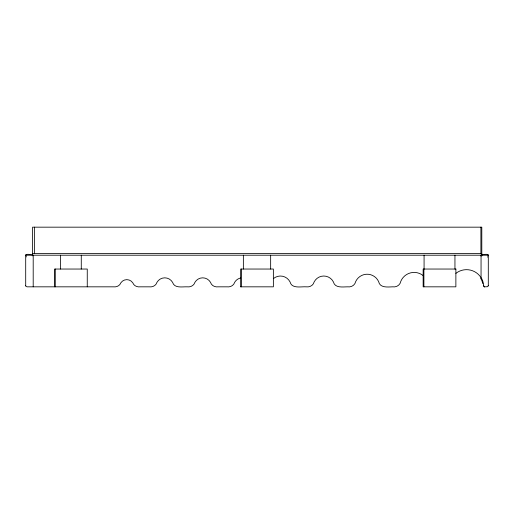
<?xml version="1.0" encoding="UTF-8"?>
<svg xmlns="http://www.w3.org/2000/svg" width="514" height="514" viewBox="0 0 514 514"><rect width="100%" height="100%" fill="white"/><g stroke="black" fill="none" stroke-linecap="round" stroke-linejoin="round"><path stroke-width="0.77" d="M25.7 255.799C25.482 252.361 32.517 256.023 32.729 254.308M488.3 285.354L487.67 286.683L484.875 286.818M32.568 253.396L481.798 253.396M481.348 254.308C481.599 255.991 488.518 252.38 488.3 255.805M25.758 255.207L488.242 255.207M240.661 286.831L273.371 286.831L273.371 269.04L240.648 269.04L240.648 286.831M483.623 285.289L483.668 285.681A1.471 1.426 89.6 0 0 484.509 286.96M483.629 285.36L483.366 283.503A17.001 16.859 -82.9 0 0 481.136 277.631M25.7 285.354L26.047 286.504L27.242 286.831L113.337 286.831C116.453 287.236 119.698 285.925 120.841 282.828A7.196 7.196 0 0 1 132.792 282.828C133.942 285.925 137.187 287.236 140.303 286.831L149.156 286.831C152.51 287.3 155.948 285.713 156.976 282.321A9.001 9.001 0 0 1 172.556 282.321C174.419 288.598 182.419 286.594 187.102 286.831C190.456 287.3 193.894 285.713 194.922 282.321A9.001 9.001 0 0 1 210.502 282.321C211.53 285.713 214.968 287.3 218.321 286.831L226.854 286.831C230.208 287.3 233.652 285.713 234.673 282.321A9.001 9.001 0 0 1 240.648 278.016M488.3 256.113L488.3 285.026M481.798 256.004L481.798 227.169L32.568 227.169L32.568 255.869M481.053 255.207L481.053 277.682A17.168 17.168 0 0 0 455.873 273.371M480.898 227.169L480.898 253.601M480.898 255.207L480.898 256.004M454.948 255.207L454.948 269.04M424.076 255.207L424.076 269.04M423.896 269.04L423.896 286.831M270.653 255.207L270.653 269.04M243.366 255.207L243.366 269.04M241.394 269.04L241.394 286.831M87.258 286.831L87.258 269.04L54.529 269.04L54.529 286.831M81.276 255.207L81.276 269.04M60.517 255.207L60.517 269.04M55.274 269.04L55.274 286.831M34.374 227.169L34.374 253.665M33.198 255.207L33.198 286.831M25.7 256.113L25.7 285.026M273.371 278.633A10.807 10.807 0 0 1 290.031 281.91C291.836 289.035 301.095 286.426 306.113 286.831C309.659 287.358 313.251 285.54 314.157 281.91A10.807 10.807 0 0 1 333.4 281.91C334.916 288.264 342.742 286.863 347.47 286.831C351.178 287.403 354.891 285.386 355.682 281.569A12.612 12.612 0 0 1 378.606 281.569C379.859 288.039 387.672 287.024 392.478 286.831C396.32 287.448 400.13 285.257 400.817 281.28A14.424 14.424 0 0 1 423.15 275.581M26.362 256.904A5.705 1.015 76.8 0 1 26.336 256.537M25.649 285.848A2.808 0.36 -81.7 0 1 25.623 285.752M488.39 285.797A2.866 0.398 81 0 1 488.364 285.893M487.51 256.724A5.712 1.028 -77 0 1 487.471 257.116M480.494 278.035A17.001 16.159 57.8 0 1 482.8 283.612M484.548 286.863A1.471 1.304 58.7 0 1 483.719 285.681M488.358 254.97A5.712 1.715 -60.9 0 1 488.602 254.995M25.411 254.976A5.705 1.574 64.2 0 1 25.597 254.918M25.623 255.387A2.808 0.36 81.7 0 1 25.649 255.291M488.358 255.259A2.808 0.379 -81.2 0 1 488.39 255.349M455.873 269.04L423.15 269.04L423.15 286.831L455.873 286.831L455.873 269.04"/></g></svg>
